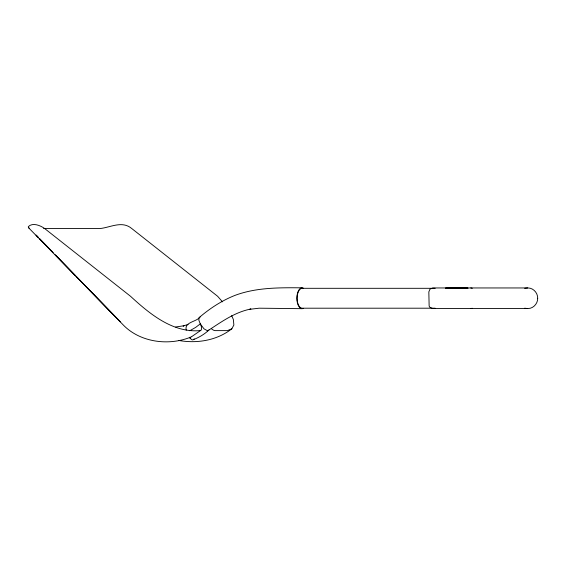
<?xml version="1.0" encoding="UTF-8"?>
<svg xmlns="http://www.w3.org/2000/svg" width="566" height="566" viewBox="0 0 566 566"><rect width="100%" height="100%" fill="white"/><g stroke="black" fill="none" stroke-linecap="round" stroke-linejoin="round"><path stroke-width="0.85" d="M537.7 298.282C537.785 303.532 533.455 308.456 528.106 308.555L432.806 308.555L429.997 307.402L429.141 306.121L428.837 291.893L429.997 289.106L432.806 287.952L528.106 287.952C533.455 288.044 537.785 292.969 537.7 298.225M178.495 340.414C196.834 343.788 216.934 340.513 231.841 328.789L233.871 325.004L233.355 319.493L231.678 315.658M208.974 329.928C204.446 334.4 198.631 337.64 192.695 339.918L191.669 339.65L189.433 337.647M193.558 339.65L194.209 338.878M200.788 330.36L191.457 336.812M189.787 330.742L195.673 327.396L200.279 323.879L198.907 320.384L198.885 317.83C209.653 308.555 221.808 300.56 235.123 295.332C256.532 287.379 279.569 287.634 302.074 287.825M231.841 328.789L227.398 330.622L215.13 330.622A8.094 3.446 54.6 0 1 211.281 328.605M191.124 336.947C168.965 346.173 140.007 342.487 123.055 324.764L76.495 276.767M188.075 324.396L183.143 326.016L184.035 325.74L175.693 326.985M200.208 316.896C196.551 322.054 184.007 321.863 186.264 330.148M470.763 308.555L472.285 308.258M524.647 288.299L527.689 287.952M43.646 228.53L100.224 228.53C110.695 227.341 122.107 220.436 131.751 228.53L217.62 296.273L222.495 301.848M435.162 288.306L302.074 288.306A9.947 4.974 -90 0 0 297.1 298.254A9.947 4.974 -90 0 0 302.074 308.201L435.162 308.201M302.074 308.682L259.143 308.194L249.797 309.298L250.894 309.001C234.614 312.191 221.179 322.075 207.651 330.862L203.979 328.818L200.279 323.879A8.094 3.446 54.6 0 1 199.911 330.622C172.538 332.964 149.424 313.656 130.52 296.273L44.65 228.53C40.377 225.445 32.701 222.289 28.3 226.626L28.463 227.652L120.325 321.813L55.128 254.707M527.682 308.555L524.647 308.201M29.552 228.303L28.463 227.652M470.763 287.952L472.285 288.25M37.908 236.984L36.061 235.081L38.509 237.607M52.666 252.174L39.747 238.88L53.211 252.761M55.666 255.294L75.271 275.5M189.546 337.272L190.579 338.411M467.806 287.952L467.806 288.419M467.714 287.952L467.714 288.419M467.332 287.952L467.332 288.419M466.816 287.952L466.816 288.419M466.702 287.952L466.702 288.419M466.483 287.952L466.483 288.419M466.32 287.952L466.32 288.419M466.207 287.952L466.228 288.419M465.839 287.952L465.839 288.419M465.507 287.952L465.507 288.419M465.436 287.952L465.485 288.419M465.132 287.952L465.132 288.419M464.792 287.952L464.827 288.419M464.714 287.952L464.714 288.419M464.636 287.952L464.636 288.419M464.269 287.952L464.226 288.419M464.162 287.952L464.085 288.419M464.028 287.952L464.063 288.419M463.957 287.952L463.879 288.419M463.504 287.952L463.504 288.419M463.391 287.952L463.434 288.419M463.313 287.952L463.278 288.419M463.101 287.952L463.101 288.419M462.924 287.952L462.917 288.419M462.677 287.952L462.712 288.419M462.606 287.952L462.606 288.419M462.472 287.952L462.514 288.419M462.316 287.952L462.316 288.419M462.273 287.952L462.273 288.419M462.125 287.952L462.075 288.419M462.033 287.952L462.04 288.419M461.92 287.952L461.92 288.419M461.835 287.952L461.799 288.419M461.672 287.952L461.672 288.419M461.601 287.952L461.601 288.419M461.424 287.952L461.474 288.419M461.29 287.952L461.276 288.419M461.24 287.952L461.24 288.419M461.028 287.952L461.071 288.419M460.965 287.952L460.965 288.419M460.823 287.952L460.837 288.419M460.738 287.952L460.738 288.419M460.632 287.952L460.547 288.419M460.462 287.952L460.519 288.419M460.399 287.952L460.363 288.419M460.264 287.952L460.236 288.419M460.151 287.952L459.896 288.419M459.762 287.952L459.825 288.419M459.677 287.952L459.705 288.419M459.578 287.952L459.507 288.419M459.415 288.419L459.168 287.952M459.118 287.952L459.054 288.419M458.906 288.419L458.913 287.952L458.8 288.419M458.743 287.952L458.736 288.419M458.616 287.952L458.651 288.419M458.524 287.952L458.524 288.419M458.375 288.419L458.326 287.952L458.248 288.419M458.106 287.952L458.099 288.419M457.986 287.952L457.972 288.419M457.852 287.952L457.873 288.419M457.774 287.952L457.774 288.419M457.618 287.952L457.668 288.419M457.576 288.419L457.526 287.952L457.392 288.419M457.314 287.952L457.243 288.419L457.158 287.952M457.066 287.952L457.066 288.419M456.932 287.952L456.889 288.419M456.776 287.952L456.79 288.419M456.727 287.952L456.691 288.419M456.642 287.952L456.599 288.419M456.451 287.952L456.429 288.419M456.316 287.952L456.316 288.419M456.281 287.952L456.267 288.419M456.069 287.952L456.132 288.419M456.012 287.952L456.026 288.419M455.92 287.952L455.835 288.419M455.764 288.419L455.736 287.952L455.658 288.419M455.474 287.952L455.51 288.419M455.382 287.952L455.446 288.419M455.319 287.952L455.248 288.419M455.177 287.952L455.149 288.419M455.078 287.952L455.099 288.419M454.979 287.952L454.915 288.419M454.548 287.952L454.548 288.419M454.47 288.419L454.427 287.952L454.364 288.419M454.265 287.952L454.286 288.419M454.137 287.952L454.095 288.419M453.96 287.952L453.996 288.419L453.868 287.952M453.741 287.952L453.727 288.419L453.649 287.952M453.451 287.952L453.408 288.419M453.302 287.952L453.302 288.419M453.14 287.952L453.21 288.419M453.076 287.952L453.041 288.419M452.977 287.952L452.977 288.419M452.835 287.952L452.828 288.419M452.701 287.952L452.637 288.419M452.588 287.952L452.574 288.419M452.432 287.952L452.432 288.419M452.397 287.952L452.298 288.419L452.255 287.952M452.015 287.952L452.015 288.419M451.866 287.952L451.838 288.419M451.753 287.952L451.753 288.419M451.633 287.952L451.682 288.419M451.534 287.952L451.548 288.419M451.399 287.952L451.357 288.419M451.152 287.952L451.194 288.419M451.067 287.952L450.996 288.419M450.96 287.952L450.932 288.419M450.571 287.952L450.571 288.419M450.395 287.952L450.352 288.419M450.232 287.952L450.203 288.419M449.828 288.419L449.828 287.952L449.715 288.419M449.609 287.952L449.645 288.419M449.503 287.952L449.503 288.419M449.446 287.952L449.404 288.419M449.036 288.419L449.036 287.952L448.88 288.419M448.845 287.952L448.845 288.419M448.541 287.952L448.541 288.419M448.166 287.952L448.237 288.419M447.833 287.952L447.833 288.419M447.465 287.952L447.465 288.419M447.352 287.952L447.444 288.419M446.97 287.952L446.97 288.419M446.857 287.952L446.857 288.419M446.341 287.952L446.341 288.419M445.958 287.952L445.958 288.419M445.867 287.952L445.867 288.419M303.426 308.329A10.429 5.214 -90 0 1 296.86 298.254A10.429 5.214 -90 0 1 303.426 288.179M454.788 288.419L454.774 287.952L454.724 288.419M450.755 288.419L450.755 287.952L450.748 288.419"/></g></svg>
